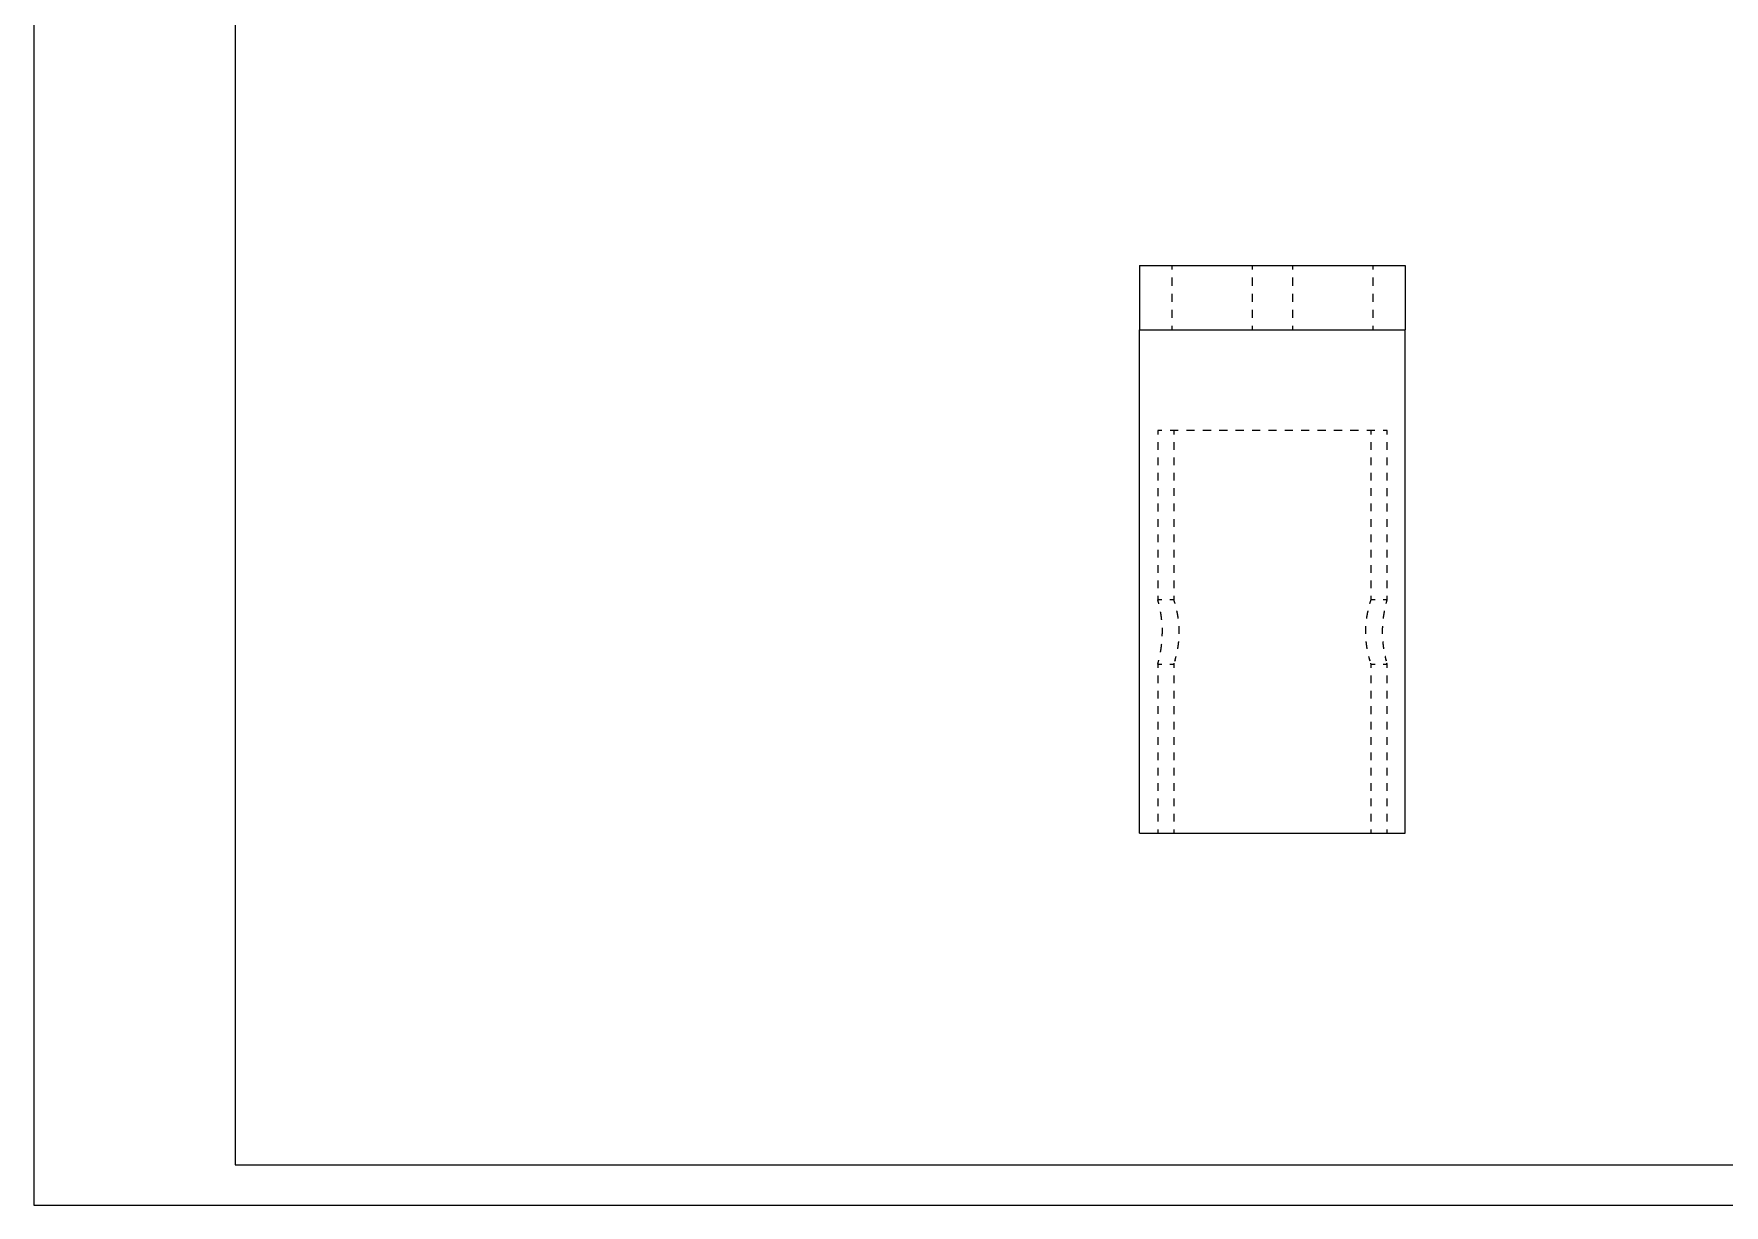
# Paper-space layout 'SHT2' of a CAD drawing. Header units: millimetres. Extents: x 0 to 420, y 0 to 297.
# Drawn here: x 0 to 210, y 0 to 145.5 of the extents above; entities that cross this region are included whole.
import ezdxf

# ---------------------------------------------------------------- set-up
doc = ezdxf.new("R2010")
doc.units = ezdxf.units.MM
doc.layers.add('101', color=7, linetype='Continuous', true_color=0xffffff)

psp = doc.layouts.new('SHT2')

# ---------------------------------------------------------------- linework, layer by layer
at = {"layer": '101', "color": 133, "linetype": 'Continuous', "lineweight": 18}
for p, q in [((0, 297), (0, 0)), ((25, 292), (25, 5)), ((25, 5), (415, 5)), ((0, 0), (420, 0))]:
    psp.add_line(p, q, dxfattribs=at)
at = {"layer": '101', "color": 252, "linetype": 'Continuous', "lineweight": 25}
for p, q in [((137.38, 116.7), (137.38, 108.7)), ((137.38, 116.7), (170.38, 116.7)), ((170.38, 116.7), (170.38, 108.7)), ((137.38, 108.7), (170.38, 108.7)), ((137.38, 46.2), (137.38, 108.7)), ((170.38, 46.2), (170.38, 108.7)), ((137.38, 46.2), (170.38, 46.2))]:
    psp.add_line(p, q, dxfattribs=at)
at = {"layer": '101', "color": 53, "linetype": 'Continuous', "lineweight": 18}
for p, q in [((141.38, 116.7), (141.38, 116.2)), ((151.38, 116.2), (151.38, 116.7)), ((156.38, 116.7), (156.38, 116.2)), ((166.38, 116.2), (166.38, 116.7)), ((141.38, 115.2), (141.38, 114.2)), ((151.38, 114.2), (151.38, 115.2)), ((156.38, 115.2), (156.38, 114.2)), ((166.38, 114.2), (166.38, 115.2)), ((141.38, 113.2), (141.38, 112.2)), ((151.38, 112.2), (151.38, 113.2)), ((156.38, 113.2), (156.38, 112.2)), ((166.38, 112.2), (166.38, 113.2)), ((141.38, 111.2), (141.38, 110.2)), ((141.38, 109.2), (141.38, 108.7)), ((151.38, 110.2), (151.38, 111.2)), ((151.38, 108.7), (151.38, 109.2)), ((156.38, 111.2), (156.38, 110.2)), ((156.38, 109.2), (156.38, 108.7)), ((166.38, 110.2), (166.38, 111.2)), ((166.38, 108.7), (166.38, 109.2)), ((139.63, 96.2), (139.63, 95.73)), ((139.63, 94.77), (139.63, 93.82)), ((141.63, 96.2), (141.63, 95.73)), ((141.63, 94.77), (141.63, 93.82)), ((148.29, 96.2), (147.27, 96.2)), ((150.32, 96.2), (149.3, 96.2)), ((158.46, 96.2), (157.45, 96.2)), ((160.5, 96.2), (159.48, 96.2)), ((166.13, 95.73), (166.13, 96.2)), ((166.13, 93.82), (166.13, 94.77)), ((168.13, 95.73), (168.13, 96.2)), ((168.13, 93.82), (168.13, 94.77)), ((139.63, 92.86), (139.63, 91.9)), ((141.63, 92.86), (141.63, 91.91)), ((166.13, 91.91), (166.13, 92.86)), ((168.13, 91.9), (168.13, 92.86)), ((139.63, 90.95), (139.63, 89.99)), ((141.63, 90.95), (141.63, 90)), ((166.13, 90), (166.13, 90.95)), ((168.13, 89.99), (168.13, 90.95)), ((139.63, 89.04), (139.63, 88.08)), ((141.63, 89.04), (141.63, 88.09)), ((166.13, 88.09), (166.13, 89.04)), ((168.13, 88.08), (168.13, 89.04)), ((139.63, 87.13), (139.63, 86.17)), ((141.63, 87.13), (141.63, 86.18)), ((166.13, 86.18), (166.13, 87.13)), ((168.13, 86.17), (168.13, 87.13)), ((139.63, 85.22), (139.63, 84.26)), ((141.63, 85.22), (141.63, 84.27)), ((166.13, 84.27), (166.13, 85.22)), ((168.13, 84.26), (168.13, 85.22)), ((139.63, 83.31), (139.63, 82.35)), ((141.63, 83.31), (141.63, 82.36)), ((166.13, 82.36), (166.13, 83.31)), ((168.13, 82.35), (168.13, 83.31)), ((139.63, 81.4), (139.63, 80.44)), ((141.63, 81.4), (141.63, 80.45)), ((166.13, 80.45), (166.13, 81.4)), ((168.13, 80.44), (168.13, 81.4)), ((139.63, 79.49), (139.63, 78.53)), ((141.63, 79.49), (141.63, 78.54)), ((166.13, 78.54), (166.13, 79.49)), ((168.13, 78.53), (168.13, 79.49)), ((139.63, 77.58), (139.63, 76.62)), ((139.63, 75.67), (139.63, 75.19)), ((141.63, 77.58), (141.63, 76.63)), ((141.63, 75.67), (141.63, 75.19)), ((166.13, 76.63), (166.13, 77.58)), ((166.13, 75.19), (166.13, 75.67)), ((168.13, 76.62), (168.13, 77.58)), ((168.13, 75.19), (168.13, 75.67)), ((140.14, 75.2), (139.64, 75.2)), ((141.64, 75.2), (141.14, 75.2)), ((166.63, 75.2), (166.13, 75.2)), ((168.13, 75.2), (167.63, 75.2)), ((139.63, 67.21), (139.63, 66.74)), ((139.64, 67.2), (140.14, 67.2)), ((141.14, 67.2), (141.64, 67.2)), ((141.63, 67.21), (141.63, 66.73)), ((141.75, 67.57), (141.78, 67.69)), ((141.79, 67.71), (141.78, 67.66)), ((141.82, 67.83), (141.81, 67.79)), ((165.94, 67.83), (165.96, 67.79)), ((165.98, 67.71), (165.99, 67.67)), ((166.02, 67.57), (165.98, 67.69)), ((166.13, 66.73), (166.13, 67.21)), ((166.13, 67.2), (166.63, 67.2)), ((167.63, 67.2), (168.13, 67.2)), ((167.97, 67.82), (167.98, 67.78)), ((168, 67.7), (168.01, 67.66)), ((168.04, 67.57), (168, 67.69)), ((168.13, 66.74), (168.13, 67.21)), ((139.63, 65.78), (139.63, 64.83)), ((141.63, 65.78), (141.63, 64.82)), ((166.13, 64.82), (166.13, 65.78)), ((168.13, 64.83), (168.13, 65.78)), ((139.63, 63.87), (139.63, 62.92)), ((141.63, 63.87), (141.63, 62.91)), ((166.13, 62.91), (166.13, 63.87)), ((168.13, 62.92), (168.13, 63.87)), ((139.63, 61.96), (139.63, 61.01)), ((141.63, 61.96), (141.63, 61)), ((166.13, 61), (166.13, 61.96)), ((168.13, 61.01), (168.13, 61.96)), ((139.63, 60.05), (139.63, 59.1)), ((141.63, 60.05), (141.63, 59.09)), ((166.13, 59.09), (166.13, 60.05)), ((168.13, 59.1), (168.13, 60.05)), ((139.63, 58.14), (139.63, 57.19)), ((141.63, 58.14), (141.63, 57.18)), ((166.13, 57.18), (166.13, 58.14)), ((168.13, 57.19), (168.13, 58.14)), ((139.63, 56.23), (139.63, 55.28)), ((141.63, 56.23), (141.63, 55.27)), ((166.13, 55.27), (166.13, 56.23)), ((168.13, 55.28), (168.13, 56.23)), ((139.63, 54.32), (139.63, 53.37)), ((141.63, 54.32), (141.63, 53.36)), ((166.13, 53.36), (166.13, 54.32)), ((168.13, 53.37), (168.13, 54.32)), ((139.63, 52.41), (139.63, 51.46)), ((139.63, 50.5), (139.63, 49.55)), ((141.63, 52.41), (141.63, 51.45)), ((141.63, 50.5), (141.63, 49.55)), ((166.13, 51.45), (166.13, 52.41)), ((166.13, 49.55), (166.13, 50.5)), ((168.13, 51.46), (168.13, 52.41)), ((168.13, 49.55), (168.13, 50.5)), ((139.63, 48.59), (139.63, 47.64)), ((141.63, 48.59), (141.63, 47.64)), ((166.13, 47.64), (166.13, 48.59)), ((168.13, 47.64), (168.13, 48.59)), ((139.63, 46.68), (139.63, 46.2)), ((141.63, 46.68), (141.63, 46.2)), ((166.13, 46.2), (166.13, 46.68)), ((168.13, 46.2), (168.13, 46.68))]:
    psp.add_line(p, q, dxfattribs=at)
for points, knots in [([(140.14, 96.2), (140.05, 96.2), (139.63, 96.2)], [0, 0, 0.186426, 1, 1]), ([(142.18, 96.2), (141.27, 96.2), (141.16, 96.2)], [0, 0, 0.89649, 1, 1]), ([(166.61, 96.2), (165.61, 96.2), (165.59, 96.2)], [0, 0, 0.97886, 1, 1]), ([(168.13, 96.2), (168.03, 96.2), (167.62, 96.2)], [0, 0, 0.204464, 1, 1]), ([(139.77, 74.7), (139.75, 74.77), (139.68, 75.03), (139.64, 75.19)], [0, 0, 0.135414, 0.664886, 1, 1]), ([(140.12, 72.71), (140.1, 72.89), (140.02, 73.46), (139.98, 73.71)], [0, 0, 0.183081, 0.749164, 1, 1]), ([(141.78, 74.74), (141.77, 74.76), (141.69, 75.02), (141.64, 75.19)], [0, 0, 0.041221, 0.622083, 1, 1]), ([(142.18, 72.88), (142.18, 72.88), (142.09, 73.44), (142.01, 73.81)], [0, 0, 0.00739, 0.602482, 1, 1]), ([(165.58, 72.88), (165.58, 72.88), (165.68, 73.44), (165.76, 73.81)], [0, 0, 0.007367, 0.602459, 1, 1]), ([(165.99, 74.74), (166, 74.76), (166.08, 75.02), (166.13, 75.19)], [0, 0, 0.04117, 0.622031, 1, 1]), ([(167.66, 72.87), (167.66, 72.89), (167.75, 73.46), (167.81, 73.81)], [0, 0, 0.027168, 0.631346, 1, 1]), ([(168.01, 74.73), (168.02, 74.77), (168.09, 75.03), (168.13, 75.19)], [0, 0, 0.077229, 0.642339, 1, 1]), ([(140.19, 70.69), (140.2, 71), (140.2, 71.65), (140.2, 71.7)], [0, 0, 0.3068, 0.944801, 1, 1]), ([(142.3, 70.98), (142.3, 71.01), (142.3, 71.65), (142.28, 71.93)], [0, 0, 0.035564, 0.706432, 1, 1]), ([(165.47, 70.98), (165.46, 71.01), (165.47, 71.65), (165.49, 71.93)], [0, 0, 0.035554, 0.706422, 1, 1]), ([(167.56, 70.98), (167.56, 71), (167.57, 71.65), (167.58, 71.92)], [0, 0, 0.024625, 0.705558, 1, 1]), ([(139.97, 68.68), (140.04, 69.07), (140.12, 69.68), (140.12, 69.68)], [0, 0, 0.388573, 0.999329, 1, 1]), ([(142.11, 69.08), (142.21, 69.69), (142.24, 70.03)], [0, 0, 0.640045, 1, 1]), ([(165.65, 69.08), (165.56, 69.69), (165.53, 70.03)], [0, 0, 0.640039, 1, 1]), ([(167.72, 69.09), (167.65, 69.68), (167.61, 70.03)], [0, 0, 0.62917, 1, 1]), ([(139.64, 67.21), (139.63, 67.21), (139.66, 67.28), (139.71, 67.47), (139.76, 67.69)], [0, 0, 0.014989, 0.174209, 0.552541, 1, 1]), ([(141.64, 67.21), (141.63, 67.21), (141.66, 67.28), (141.67, 67.32)], [0, 0, 0.057643, 0.648278, 1, 1]), ([(141.78, 67.69), (141.89, 68.06), (141.91, 68.15)], [0, 0, 0.806163, 1, 1]), ([(165.98, 67.69), (165.88, 68.06), (165.86, 68.15)], [0, 0, 0.806163, 1, 1]), ([(166.13, 67.21), (166.13, 67.21), (166.11, 67.28), (166.1, 67.32)], [0, 0, 0.057758, 0.648408, 1, 1]), ([(168, 67.69), (167.92, 68.06), (167.9, 68.15)], [0, 0, 0.799458, 1, 1]), ([(168.13, 67.21), (168.13, 67.21), (168.11, 67.28), (168.1, 67.32)], [0, 0, 0.059412, 0.690723, 1, 1])]:
    psp.add_open_spline(points, degree=1, knots=knots, dxfattribs=at)
for points in [[(144.21, 96.2), (143.2, 96.2)], [(146.25, 96.2), (145.23, 96.2)], [(152.36, 96.2), (151.34, 96.2)], [(154.39, 96.2), (153.37, 96.2)], [(156.43, 96.2), (155.41, 96.2)], [(162.54, 96.2), (161.52, 96.2)], [(164.57, 96.2), (163.55, 96.2)]]:
    psp.add_open_spline(points, degree=1, dxfattribs=at)

doc.saveas('drawing.dxf')
